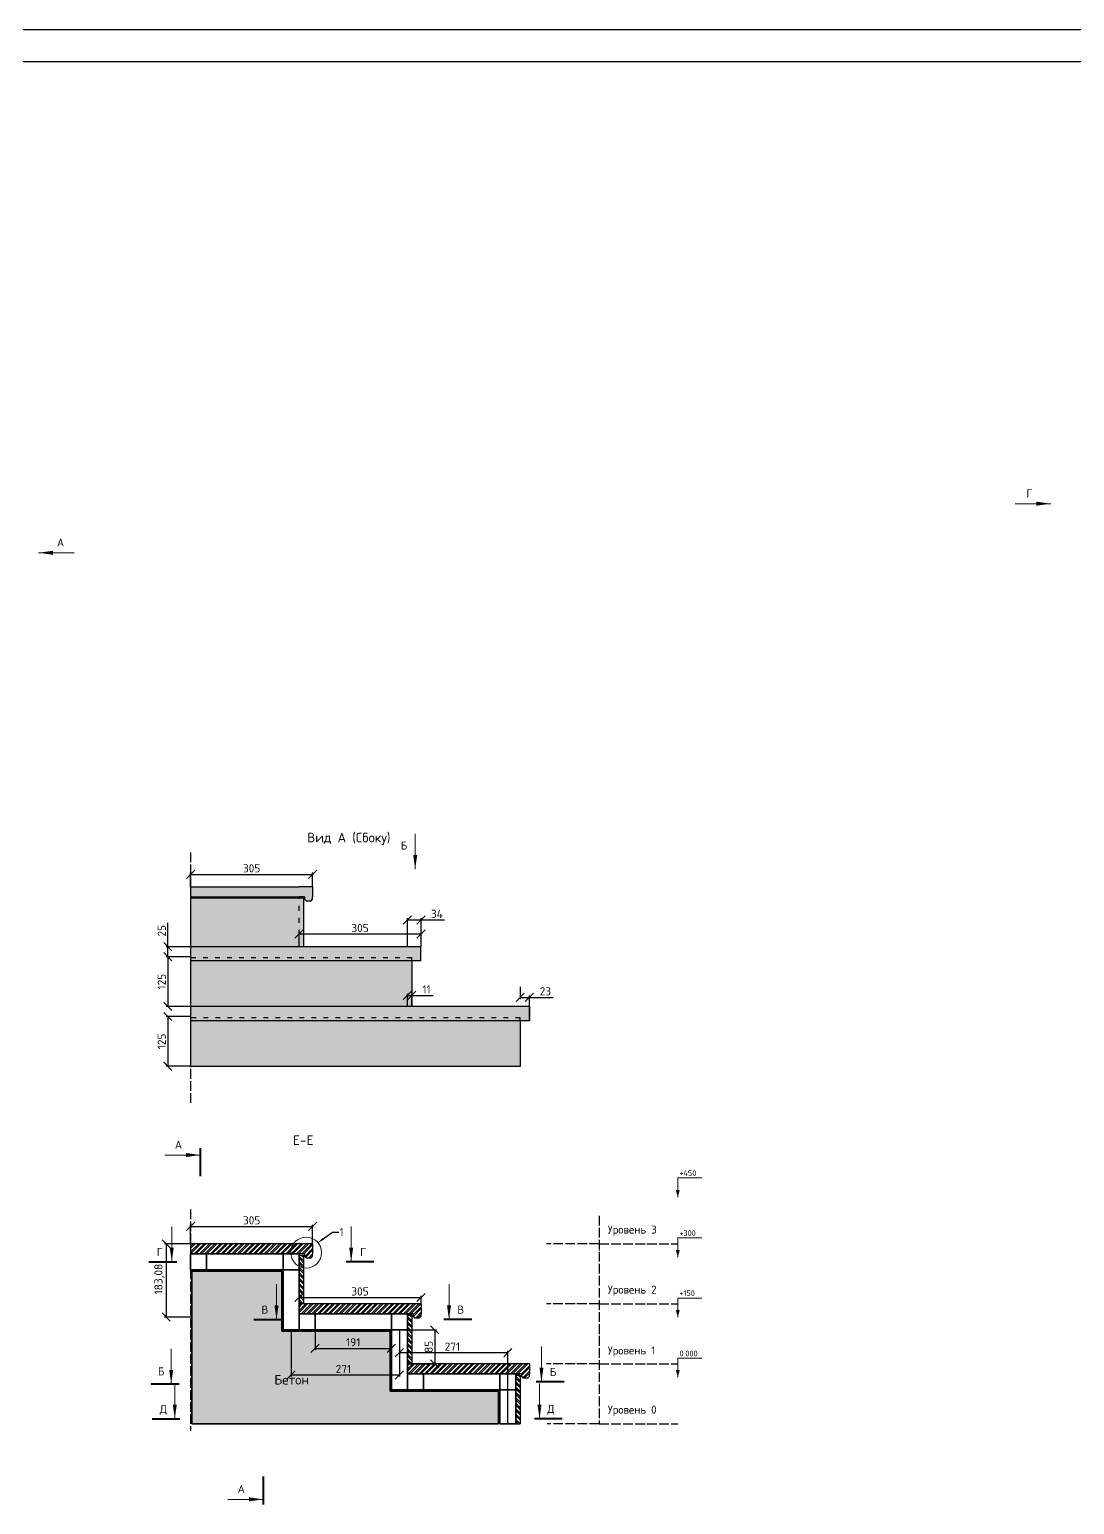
# Model space of a CAD drawing. Header units: millimetres. Extents: x 63961 to 279437, y 165795 to 374915.
# Drawn here: x 160093 to 162706, y 184927 to 188613 of the extents above; entities that cross this region are included whole.
import ezdxf
from ezdxf import colors
from ezdxf.entities.mleader import LeaderData, LeaderLine
from ezdxf.math import Vec2, Vec3

# ---------------------------------------------------------------- set-up
doc = ezdxf.new("R2010")
doc.units = ezdxf.units.MM
doc.linetypes.add('ACAD_ISO03W100', pattern=[30, 12, -18])
doc.linetypes.add('ACAD_ISO04W100', pattern=[30, 24, -3, 0, -3])
for name, color, linetype, lineweight in [('Бетон', 7, 'Continuous', 35), ('Профиль 40x40', 220, 'Continuous', 35), ('Размеры', 150, 'Continuous', 0), ('Стойки 40x40', 7, 'Continuous', 35), ('Ступень СМ305', 52, 'Continuous', 30)]:
    doc.layers.add(name, color=color, linetype=linetype, lineweight=lineweight)
for name, color, linetype in [('Доска МПК 11х145х3000', 32, 'Continuous'), ('Доска невидимый', 32, 'ACAD_ISO03W100'), ('Заливка доски', 32, 'Continuous'), ('Заливка ступени', 52, 'Continuous'), ('Оси', 120, 'ACAD_ISO04W100'), ('Рамка', 7, 'Continuous')]:
    doc.layers.add(name, color=color, linetype=linetype)
doc.styles.get("Standard").update_dxf_attribs({"font": 'isocpeur.ttf'})
doc.dimstyles.new('Копия Аннотативный', dxfattribs={"dimscale": 0, "dimtxt": 20.5, "dimasz": 20.5, "dimexe": 4.25, "dimexo": 0.625, "dimgap": 4.625, "dimtad": 1, "dimtxsty": 'Standard', "dimblk": 'OBLIQUE', "dimcen": 20.5, "dimclrd": 256, "dimclrt": 256, "dimadec": 0, "dimazin": 0, "dimtfac": 1, "dimtmove": 0, "dimatfit": 3, "dimfxl": 1, "dimtfillclr": 4, "dimarcsym": 0})

# ---------------------------------------------------------------- blocks, each defined once
blk = doc.blocks.new('_Oblique')
at = {"color": 0, "linetype": 'ByBlock', "lineweight": -2}
blk.add_line((-0.5, -0.5), (0.5, 0.5), dxfattribs=at)
blk = doc.blocks.new('*D1411')
at = {"layer": 'Defpoints', "color": 0, "transparency": 16777216}
for p in [(161072.1, 186388.2), (161038.1, 186321.2), (161072.1, 186321.2)]:
    blk.add_point(p, dxfattribs=at)
at = {"layer": 'Размеры', "color": 0, "lineweight": -2, "transparency": 16777216}
for p, q in [((161038.1, 186321.8), (161038.1, 186392.5)), ((161072.1, 186321.8), (161072.1, 186392.5))]:
    blk.add_line(p, q, dxfattribs=at)
at = {"layer": 'Размеры', "lineweight": -2, "transparency": 16777216}
for p, q in [((161038.1, 186388.2), (161072.1, 186388.2)), ((161072.1, 186388.2), (161131.1, 186388.2))]:
    blk.add_line(p, q, dxfattribs=at)
at = {"layer": 'Размеры', "lineweight": -2, "transparency": 16777216, "xscale": 20.5, "yscale": 20.5, "zscale": 20.5, "rotation": 180}
blk.add_blockref('_Oblique', (161038.1, 186388.2), dxfattribs=at)
at = {"layer": 'Размеры', "lineweight": -2, "transparency": 16777216, "xscale": 20.5, "yscale": 20.5, "zscale": 20.5}
blk.add_blockref('_Oblique', (161072.1, 186388.2), dxfattribs=at)
at = {"layer": 'Размеры', "transparency": 16777216, "insert": (161111.8, 186403.3), "char_height": 20.5, "attachment_point": 5}
blk.add_mtext('34', dxfattribs=at)
blk = doc.blocks.new('*D1412')
at = {"layer": 'Defpoints', "color": 0, "transparency": 16777216}
for p in [(161049.1, 186199.5), (161038.1, 186172.5), (161049.1, 186172.5)]:
    blk.add_point(p, dxfattribs=at)
at = {"layer": 'Размеры', "color": 0, "lineweight": -2, "transparency": 16777216}
for p, q in [((161038.1, 186173.1), (161038.1, 186203.8)), ((161049.1, 186173.1), (161049.1, 186203.8))]:
    blk.add_line(p, q, dxfattribs=at)
at = {"layer": 'Размеры', "lineweight": -2, "transparency": 16777216}
for p, q in [((161038.1, 186199.5), (161049.1, 186199.5)), ((161049.1, 186199.5), (161102.3, 186199.5))]:
    blk.add_line(p, q, dxfattribs=at)
at = {"layer": 'Размеры', "lineweight": -2, "transparency": 16777216, "xscale": 20.5, "yscale": 20.5, "zscale": 20.5, "rotation": 180}
blk.add_blockref('_Oblique', (161038.1, 186199.5), dxfattribs=at)
at = {"layer": 'Размеры', "lineweight": -2, "transparency": 16777216, "xscale": 20.5, "yscale": 20.5, "zscale": 20.5}
blk.add_blockref('_Oblique', (161049.1, 186199.5), dxfattribs=at)
at = {"layer": 'Размеры', "transparency": 16777216, "insert": (161085.9, 186214.4), "char_height": 20.5, "attachment_point": 5}
blk.add_mtext('11', dxfattribs=at)
blk = doc.blocks.new('*D1413')
at = {"layer": 'Defpoints', "color": 0, "transparency": 16777216}
for p in [(160496.1, 186296.2), (160439, 186171.8), (160496.1, 186171.8)]:
    blk.add_point(p, dxfattribs=at)
at = {"layer": 'Размеры', "color": 0, "lineweight": -2, "transparency": 16777216}
for p, q in [((160495.4, 186296.2), (160434.8, 186296.2)), ((160495.4, 186171.8), (160434.8, 186171.8))]:
    blk.add_line(p, q, dxfattribs=at)
at = {"layer": 'Размеры', "lineweight": -2, "transparency": 16777216}
blk.add_line((160439, 186296.2), (160439, 186171.8), dxfattribs=at)
at = {"layer": 'Размеры', "lineweight": -2, "transparency": 16777216, "xscale": 20.5, "yscale": 20.5, "zscale": 20.5}
for p, rotation in [((160439, 186296.2), 90), ((160439, 186171.8), 270)]:
    blk.add_blockref('_Oblique', p, dxfattribs=dict(at, rotation=rotation))
at = {"layer": 'Размеры', "transparency": 16777216, "insert": (160423.9, 186234), "char_height": 20.5, "attachment_point": 5, "rotation": 90}
blk.add_mtext('125', dxfattribs=at)
blk = doc.blocks.new('*D1414')
at = {"layer": 'Defpoints', "color": 0, "transparency": 16777216}
for p in [(160496.1, 186146.8), (160439, 186022.3), (160496.1, 186022.3)]:
    blk.add_point(p, dxfattribs=at)
at = {"layer": 'Размеры', "color": 0, "lineweight": -2, "transparency": 16777216}
for p, q in [((160495.4, 186146.8), (160434.8, 186146.8)), ((160495.4, 186022.3), (160434.8, 186022.3))]:
    blk.add_line(p, q, dxfattribs=at)
at = {"layer": 'Размеры', "lineweight": -2, "transparency": 16777216}
blk.add_line((160439, 186146.8), (160439, 186022.3), dxfattribs=at)
at = {"layer": 'Размеры', "lineweight": -2, "transparency": 16777216, "xscale": 20.5, "yscale": 20.5, "zscale": 20.5}
for p, rotation in [((160439, 186146.8), 90), ((160439, 186022.3), 270)]:
    blk.add_blockref('_Oblique', p, dxfattribs=dict(at, rotation=rotation))
at = {"layer": 'Размеры', "transparency": 16777216, "insert": (160423.9, 186084.6), "char_height": 20.5, "attachment_point": 5, "rotation": 90}
blk.add_mtext('125', dxfattribs=at)
blk = doc.blocks.new('*D1415')
at = {"layer": 'Defpoints', "color": 0, "transparency": 16777216}
for p in [(160767.1, 186352.8), (160767.1, 186321.2), (161072.1, 186321.2)]:
    blk.add_point(p, dxfattribs=at)
at = {"layer": 'Размеры', "color": 0, "lineweight": -2, "transparency": 16777216}
for p, q in [((160767.1, 186321.8), (160767.1, 186357.1)), ((161072.1, 186321.8), (161072.1, 186357.1))]:
    blk.add_line(p, q, dxfattribs=at)
at = {"layer": 'Размеры', "lineweight": -2, "transparency": 16777216}
blk.add_line((161072.1, 186352.8), (160767.1, 186352.8), dxfattribs=at)
at = {"layer": 'Размеры', "lineweight": -2, "transparency": 16777216, "xscale": 20.5, "yscale": 20.5, "zscale": 20.5, "rotation": 180}
blk.add_blockref('_Oblique', (160767.1, 186352.8), dxfattribs=at)
at = {"layer": 'Размеры', "lineweight": -2, "transparency": 16777216, "xscale": 20.5, "yscale": 20.5, "zscale": 20.5}
blk.add_blockref('_Oblique', (161072.1, 186352.8), dxfattribs=at)
at = {"layer": 'Размеры', "transparency": 16777216, "insert": (160919.6, 186367.9), "char_height": 20.5, "attachment_point": 5}
blk.add_mtext('305', dxfattribs=at)
blk = doc.blocks.new('*D1416')
at = {"layer": 'Defpoints', "color": 0, "transparency": 16777216}
for p in [(161320.1, 186221.9), (161343.1, 186194.6), (161343.1, 186136.2)]:
    blk.add_point(p, dxfattribs=at)
at = {"layer": 'Размеры', "color": 0, "lineweight": -2, "transparency": 16777216}
for p, q in [((161320.1, 186221.3), (161320.1, 186190.4)), ((161343.1, 186136.8), (161343.1, 186198.9))]:
    blk.add_line(p, q, dxfattribs=at)
at = {"layer": 'Размеры', "lineweight": -2, "transparency": 16777216}
for p, q in [((161320.1, 186194.6), (161343.1, 186194.6)), ((161343.1, 186194.6), (161402.5, 186194.6))]:
    blk.add_line(p, q, dxfattribs=at)
at = {"layer": 'Размеры', "lineweight": -2, "transparency": 16777216, "xscale": 20.5, "yscale": 20.5, "zscale": 20.5, "rotation": 180}
blk.add_blockref('_Oblique', (161320.1, 186194.6), dxfattribs=at)
at = {"layer": 'Размеры', "lineweight": -2, "transparency": 16777216, "xscale": 20.5, "yscale": 20.5, "zscale": 20.5}
blk.add_blockref('_Oblique', (161343.1, 186194.6), dxfattribs=at)
at = {"layer": 'Размеры', "transparency": 16777216, "insert": (161383, 186209.7), "char_height": 20.5, "attachment_point": 5}
blk.add_mtext('23', dxfattribs=at)
blk = doc.blocks.new('*D1417')
at = {"layer": 'Defpoints', "color": 0, "transparency": 16777216}
for p in [(160439, 186321.2), (160496.1, 186321.2), (160439, 186296.2)]:
    blk.add_point(p, dxfattribs=at)
at = {"layer": 'Размеры', "lineweight": -2, "transparency": 16777216}
for p, q in [((160439, 186321.2), (160439, 186380.8)), ((160439, 186296.2), (160439, 186321.2))]:
    blk.add_line(p, q, dxfattribs=at)
at = {"layer": 'Размеры', "color": 0, "lineweight": -2, "transparency": 16777216}
for p, q in [((160495.4, 186321.2), (160434.8, 186321.2)), ((160439.7, 186296.2), (160443.3, 186296.2))]:
    blk.add_line(p, q, dxfattribs=at)
at = {"layer": 'Размеры', "lineweight": -2, "transparency": 16777216, "xscale": 20.5, "yscale": 20.5, "zscale": 20.5}
for p, rotation in [((160439, 186321.2), 90), ((160439, 186296.2), 270)]:
    blk.add_blockref('_Oblique', p, dxfattribs=dict(at, rotation=rotation))
at = {"layer": 'Размеры', "transparency": 16777216, "insert": (160423.9, 186361.2), "char_height": 20.5, "attachment_point": 5, "rotation": 90}
blk.add_mtext('25', dxfattribs=at)
blk = doc.blocks.new('*D1418')
at = {"layer": 'Defpoints', "color": 0, "transparency": 16777216}
for p in [(160801.1, 186502.1), (160496.1, 186471.2), (160801.1, 186471.2)]:
    blk.add_point(p, dxfattribs=at)
at = {"layer": 'Размеры', "color": 0, "lineweight": -2, "transparency": 16777216}
for p, q in [((160496.1, 186471.8), (160496.1, 186506.4)), ((160801.1, 186471.8), (160801.1, 186506.4))]:
    blk.add_line(p, q, dxfattribs=at)
at = {"layer": 'Размеры', "lineweight": -2, "transparency": 16777216}
blk.add_line((160496.1, 186502.1), (160801.1, 186502.1), dxfattribs=at)
at = {"layer": 'Размеры', "lineweight": -2, "transparency": 16777216, "xscale": 20.5, "yscale": 20.5, "zscale": 20.5, "rotation": 180}
blk.add_blockref('_Oblique', (160496.1, 186502.1), dxfattribs=at)
at = {"layer": 'Размеры', "lineweight": -2, "transparency": 16777216, "xscale": 20.5, "yscale": 20.5, "zscale": 20.5}
blk.add_blockref('_Oblique', (160801.1, 186502.1), dxfattribs=at)
at = {"layer": 'Размеры', "transparency": 16777216, "insert": (160648.6, 186517.2), "char_height": 20.5, "attachment_point": 5}
blk.add_mtext('305', dxfattribs=at)
blk = doc.blocks.new('Ступень из ДПК CM 305')
at = {"layer": 'Ступень СМ305'}
for p, q in [((103547.4, 186120.8), (103242.4, 186120.8)), ((103242.4, 186120.8), (103242.4, 186095.8)), ((103547.4, 186120.8), (103547.4, 186095.8)), ((103527.4, 186095.8), (103242.4, 186095.8)), ((103527.4, 186095.8), (103524.4, 186095.8)), ((103527.4, 186095.8), (103527.4, 186089.8)), ((103527.4, 186089.8), (103531.4, 186085.8)), ((103531.4, 186085.8), (103543.4, 186085.8)), ((103543.4, 186085.8), (103547.4, 186089.8)), ((103547.4, 186089.8), (103547.4, 186095.8))]:
    blk.add_line(p, q, dxfattribs=at)
blk = doc.blocks.new('*D1419')
at = {"layer": 'Defpoints', "color": 0, "transparency": 16777216}
for p in [(160496.1, 185578.8), (160434.9, 185395.7), (160496.1, 185395.7)]:
    blk.add_point(p, dxfattribs=at)
at = {"layer": 'Размеры', "color": 0, "lineweight": -2, "transparency": 16777216}
for p, q in [((160495.4, 185578.8), (160430.7, 185578.8)), ((160495.4, 185395.7), (160430.7, 185395.7))]:
    blk.add_line(p, q, dxfattribs=at)
at = {"layer": 'Размеры', "lineweight": -2, "transparency": 16777216}
blk.add_line((160434.9, 185578.8), (160434.9, 185395.7), dxfattribs=at)
at = {"layer": 'Размеры', "lineweight": -2, "transparency": 16777216, "xscale": 20.5, "yscale": 20.5, "zscale": 20.5}
for p, rotation in [((160434.9, 185578.8), 90), ((160434.9, 185395.7), 270)]:
    blk.add_blockref('_Oblique', p, dxfattribs=dict(at, rotation=rotation))
at = {"layer": 'Размеры', "transparency": 16777216, "insert": (160418, 185490.6), "char_height": 20.5, "attachment_point": 5, "rotation": 90}
blk.add_mtext('183,08', dxfattribs=at)
blk = doc.blocks.new('*D1420')
at = {"layer": 'Defpoints', "color": 0, "transparency": 16777216}
for p in [(160801.1, 185622.2), (160496.1, 185578.8), (160801.1, 185578.8)]:
    blk.add_point(p, dxfattribs=at)
at = {"layer": 'Размеры', "color": 0, "lineweight": -2, "transparency": 16777216}
for p, q in [((160496.1, 185579.4), (160496.1, 185626.4)), ((160801.1, 185579.4), (160801.1, 185626.4))]:
    blk.add_line(p, q, dxfattribs=at)
at = {"layer": 'Размеры', "lineweight": -2, "transparency": 16777216}
blk.add_line((160496.1, 185622.2), (160801.1, 185622.2), dxfattribs=at)
at = {"layer": 'Размеры', "lineweight": -2, "transparency": 16777216, "xscale": 20.5, "yscale": 20.5, "zscale": 20.5, "rotation": 180}
blk.add_blockref('_Oblique', (160496.1, 185622.2), dxfattribs=at)
at = {"layer": 'Размеры', "lineweight": -2, "transparency": 16777216, "xscale": 20.5, "yscale": 20.5, "zscale": 20.5}
blk.add_blockref('_Oblique', (160801.1, 185622.2), dxfattribs=at)
at = {"layer": 'Размеры', "transparency": 16777216, "insert": (160648.6, 185637.3), "char_height": 20.5, "attachment_point": 5}
blk.add_mtext('305', dxfattribs=at)
blk = doc.blocks.new('*D1421')
at = {"layer": 'Defpoints', "color": 0, "transparency": 16777216}
for p in [(160767.1, 185428.8), (161072.1, 185444.6), (161072.1, 185428.8)]:
    blk.add_point(p, dxfattribs=at)
at = {"layer": 'Размеры', "color": 0, "lineweight": -2, "transparency": 16777216}
for p, q in [((160767.1, 185429.4), (160767.1, 185448.9)), ((161072.1, 185429.4), (161072.1, 185448.9))]:
    blk.add_line(p, q, dxfattribs=at)
at = {"layer": 'Размеры', "lineweight": -2, "transparency": 16777216}
blk.add_line((160767.1, 185444.6), (161072.1, 185444.6), dxfattribs=at)
at = {"layer": 'Размеры', "lineweight": -2, "transparency": 16777216, "xscale": 20.5, "yscale": 20.5, "zscale": 20.5, "rotation": 180}
blk.add_blockref('_Oblique', (160767.1, 185444.6), dxfattribs=at)
at = {"layer": 'Размеры', "lineweight": -2, "transparency": 16777216, "xscale": 20.5, "yscale": 20.5, "zscale": 20.5}
blk.add_blockref('_Oblique', (161072.1, 185444.6), dxfattribs=at)
at = {"layer": 'Размеры', "transparency": 16777216, "insert": (160919.6, 185459.7), "char_height": 20.5, "attachment_point": 5}
blk.add_mtext('305', dxfattribs=at)
blk = doc.blocks.new('*D1422')
at = {"layer": 'Defpoints', "color": 0, "transparency": 16777216}
for p in [(161038.1, 185363.8), (161038.1, 185278.8), (161106.3, 185278.8)]:
    blk.add_point(p, dxfattribs=at)
at = {"layer": 'Размеры', "color": 0, "lineweight": -2, "transparency": 16777216}
for p, q in [((161038.7, 185363.8), (161110.5, 185363.8)), ((161038.7, 185278.8), (161110.5, 185278.8))]:
    blk.add_line(p, q, dxfattribs=at)
at = {"layer": 'Размеры', "lineweight": -2, "transparency": 16777216}
blk.add_line((161106.3, 185363.8), (161106.3, 185278.8), dxfattribs=at)
at = {"layer": 'Размеры', "lineweight": -2, "transparency": 16777216, "xscale": 20.5, "yscale": 20.5, "zscale": 20.5}
for p, rotation in [((161106.3, 185363.8), 90), ((161106.3, 185278.8), 270)]:
    blk.add_blockref('_Oblique', p, dxfattribs=dict(at, rotation=rotation))
at = {"layer": 'Размеры', "transparency": 16777216, "insert": (161091.2, 185321.3), "char_height": 20.5, "attachment_point": 5, "rotation": 90}
blk.add_mtext('85', dxfattribs=at)
blk = doc.blocks.new('*D1423')
at = {"layer": 'Defpoints', "color": 0, "transparency": 16777216}
for p in [(160807.1, 185363.8), (160998.1, 185363.8), (160998.1, 185317.5)]:
    blk.add_point(p, dxfattribs=at)
at = {"layer": 'Размеры', "color": 0, "lineweight": -2, "transparency": 16777216}
for p, q in [((160807.1, 185363.1), (160807.1, 185313.2)), ((160998.1, 185363.1), (160998.1, 185313.2))]:
    blk.add_line(p, q, dxfattribs=at)
at = {"layer": 'Размеры', "lineweight": -2, "transparency": 16777216}
blk.add_line((160807.1, 185317.5), (160998.1, 185317.5), dxfattribs=at)
at = {"layer": 'Размеры', "lineweight": -2, "transparency": 16777216, "xscale": 20.5, "yscale": 20.5, "zscale": 20.5, "rotation": 180}
blk.add_blockref('_Oblique', (160807.1, 185317.5), dxfattribs=at)
at = {"layer": 'Размеры', "lineweight": -2, "transparency": 16777216, "xscale": 20.5, "yscale": 20.5, "zscale": 20.5}
blk.add_blockref('_Oblique', (160998.1, 185317.5), dxfattribs=at)
at = {"layer": 'Размеры', "transparency": 16777216, "insert": (160902.6, 185332.6), "char_height": 20.5, "attachment_point": 5}
blk.add_mtext('191', dxfattribs=at)
blk = doc.blocks.new('*D1395')
at = {"layer": 'Defpoints', "color": 0, "transparency": 16777216}
for p in [(160747.1, 185363.8), (161018.1, 185363.8), (161018.1, 185251)]:
    blk.add_point(p, dxfattribs=at)
at = {"layer": 'Размеры', "color": 0, "lineweight": -2, "transparency": 16777216}
for p, q in [((160747.1, 185363.1), (160747.1, 185246.8)), ((161018.1, 185363.1), (161018.1, 185246.8))]:
    blk.add_line(p, q, dxfattribs=at)
at = {"layer": 'Размеры', "lineweight": -2, "transparency": 16777216}
blk.add_line((160747.1, 185251), (161018.1, 185251), dxfattribs=at)
at = {"layer": 'Размеры', "lineweight": -2, "transparency": 16777216, "xscale": 20.5, "yscale": 20.5, "zscale": 20.5, "rotation": 180}
blk.add_blockref('_Oblique', (160747.1, 185251), dxfattribs=at)
at = {"layer": 'Размеры', "lineweight": -2, "transparency": 16777216, "xscale": 20.5, "yscale": 20.5, "zscale": 20.5}
blk.add_blockref('_Oblique', (161018.1, 185251), dxfattribs=at)
at = {"layer": 'Размеры', "transparency": 16777216, "insert": (160878, 185265.9), "char_height": 20.5, "attachment_point": 5}
blk.add_mtext('271', dxfattribs=at)
blk = doc.blocks.new('*D1396')
at = {"layer": 'Defpoints', "color": 0, "transparency": 16777216}
for p in [(161018.1, 185363.8), (161289.1, 185306.9), (161289.1, 185128.8)]:
    blk.add_point(p, dxfattribs=at)
at = {"layer": 'Размеры', "color": 0, "lineweight": -2, "transparency": 16777216}
for p, q in [((161018.1, 185363.1), (161018.1, 185302.6)), ((161289.1, 185129.5), (161289.1, 185311.1))]:
    blk.add_line(p, q, dxfattribs=at)
at = {"layer": 'Размеры', "lineweight": -2, "transparency": 16777216}
blk.add_line((161018.1, 185306.9), (161289.1, 185306.9), dxfattribs=at)
at = {"layer": 'Размеры', "lineweight": -2, "transparency": 16777216, "xscale": 20.5, "yscale": 20.5, "zscale": 20.5, "rotation": 180}
blk.add_blockref('_Oblique', (161018.1, 185306.9), dxfattribs=at)
at = {"layer": 'Размеры', "lineweight": -2, "transparency": 16777216, "xscale": 20.5, "yscale": 20.5, "zscale": 20.5}
blk.add_blockref('_Oblique', (161289.1, 185306.9), dxfattribs=at)
at = {"layer": 'Размеры', "transparency": 16777216, "insert": (161150.5, 185321.8), "char_height": 20.5, "attachment_point": 5}
blk.add_mtext('271', dxfattribs=at)
blk = doc.blocks.new('Носик')
at = {"layer": 'Ступень СМ305'}
for p, q in [((141436.5, 185428.8), (141402.5, 185428.8)), ((141436.5, 185428.8), (141436.5, 185403.8)), ((141416.5, 185403.8), (141402.5, 185403.8)), ((141416.5, 185403.8), (141402.5, 185403.8)), ((141416.5, 185403.8), (141416.5, 185397.8)), ((141416.5, 185397.8), (141420.5, 185393.8)), ((141420.5, 185393.8), (141432.5, 185393.8)), ((141432.5, 185393.8), (141436.5, 185397.8)), ((141436.5, 185397.8), (141436.5, 185403.8))]:
    blk.add_line(p, q, dxfattribs=at)

msp = doc.modelspace()

# ---------------------------------------------------------------- hatches: boundary and pattern name
at = {"layer": 'Заливка доски'}
h = msp.add_hatch(dxfattribs=at)
h.set_pattern_fill('ANSI32', color=256, angle=90)
h.set_pattern_definition([(135, (18265.366, 0), (-6.7351921, -6.7351921), []), (135, (18265.366, 4.49), (-6.7351921, -6.7351921), [])])
h.paths.add_polyline_path([(160778.062, 185550.765), (160767.062, 185550.765), (160767.062, 185513.617), (160767.062, 185428.764), (160778.062, 185428.764)])
h.paths.add_polyline_path([(161049.062, 185400.764), (161038.062, 185400.764), (161038.062, 185363.764), (161038.062, 185278.765), (161049.062, 185278.765)])
h.paths.add_polyline_path([(161320.062, 185250.763), (161309.062, 185250.763), (161309.062, 185213.763), (161309.062, 185128.762), (161320.062, 185128.762)])
at = {"layer": 'Заливка ступени', "true_color": 0xf8f6b0}
h = msp.add_hatch(color=51, dxfattribs=at)
h.dxf.hatch_style = 1
h.paths.add_polyline_path([(160801.062, 186471.154), (160767.062, 186471.154), (160496.062, 186471.156), (160496.062, 186446.156), (160767.062, 186446.156), (160781.062, 186446.156), (160781.062, 186440.154), (160785.062, 186436.154), (160797.062, 186436.154), (160801.062, 186440.154), (160801.062, 186446.154)])
h.paths.add_polyline_path([(161072.062, 186321.156), (160496.062, 186321.156), (160496.062, 186286.156), (161072.062, 186286.156)])
h.paths.add_polyline_path([(161343.062, 186171.839), (160496.062, 186171.839), (160496.062, 186136.156), (161343.062, 186136.156)])
at = {"layer": 'Заливка ступени', "true_color": 0xfff5e1}
h = msp.add_hatch(color=7, dxfattribs=at)
h.dxf.hatch_style = 1
h.paths.add_polyline_path([(161320.062, 186136.156), (160496.062, 186136.156), (160496.062, 186022.265), (161320.062, 186021.838)])
h.paths.add_polyline_path([(161049.062, 186286.156), (160496.062, 186286.156), (160496.062, 186171.839), (161049.062, 186171.839)])
h.paths.add_polyline_path([(160778.062, 186443.156), (160496.062, 186443.156), (160496.062, 186436.156), (160496.062, 186321.156), (160778.062, 186321.156)])
at = {"layer": 'Заливка ступени'}
h = msp.add_hatch(dxfattribs=at)
h.set_pattern_fill('ANSI32', color=256, angle=180)
h.set_pattern_definition([(225, (62015.129, 14750.3735), (6.7351921, -6.7351921), []), (225, (62010.639, 14750.3735), (6.7351921, -6.7351921), [])])
h.paths.add_polyline_path([(160801.062, 185578.765), (160496.062, 185578.765), (160496.062, 185553.765), (160781.062, 185553.765), (160781.062, 185547.765), (160785.062, 185543.765), (160797.062, 185543.765), (160801.062, 185547.765), (160801.062, 185553.765)])
h.paths.add_polyline_path([(161072.062, 185428.764), (160767.062, 185428.764), (160767.062, 185403.764), (161052.062, 185403.764), (161052.062, 185397.764), (161056.062, 185393.764), (161068.062, 185393.764), (161072.062, 185397.764), (161072.062, 185403.764)])
h.paths.add_polyline_path([(161343.062, 185278.763), (161038.062, 185278.763), (161038.062, 185253.763), (161323.062, 185253.763), (161323.062, 185247.763), (161327.062, 185243.763), (161339.062, 185243.763), (161343.062, 185247.763), (161343.062, 185253.763)])
at = {"layer": 'Заливка ступени', "true_color": 0xc7c8ca, "transparency": 33554559}
h = msp.add_hatch(color=9, dxfattribs=at)
h.dxf.hatch_style = 1
h.paths.add_polyline_path([(160724.062, 185510.617), (160499.062, 185510.617), (160499.062, 185128.997), (161266.062, 185128.997), (161266.062, 185210.763), (160995.062, 185210.763), (160995.062, 185360.764), (160724.062, 185360.764)])
h.paths.add_polyline_path([(160880.012, 185309.008), (160925.112, 185309.008), (160925.112, 185358.208), (160880.012, 185358.208)], flags=24)
h.paths.add_polyline_path([(160853.426, 185242.346), (160902.626, 185242.346), (160902.626, 185291.546), (160853.426, 185291.546)], flags=24)
h.paths.add_polyline_path([(160697.052, 185211.454), (160800.252, 185211.454), (160800.252, 185269.054), (160697.052, 185269.054)], flags=24)
h.paths.add_polyline_path([(160666.348, 185391.186), (160692.348, 185391.186), (160692.348, 185439.186), (160666.348, 185439.186)], flags=24)

# ---------------------------------------------------------------- linework, layer by layer
at = {"layer": 'Бетон'}
for p, q in [((160499.062, 185510.617), (160724.062, 185510.617)), ((160499.062, 185510.617), (160499.062, 185128.997)), ((160724.062, 185510.617), (160724.062, 185360.764)), ((160724.062, 185360.764), (160995.062, 185360.764)), ((160995.062, 185360.764), (160995.062, 185210.763)), ((160995.062, 185210.763), (161266.062, 185210.763)), ((161266.062, 185210.763), (161266.062, 185128.997))]:
    msp.add_line(p, q, dxfattribs=at)
at = {"layer": 'Доска МПК 11х145х3000'}
for p, q in [((160496.062, 186471.156), (160496.062, 186022.265)), ((160496.062, 186443.156), (160778.062, 186443.156)), ((160778.062, 186443.156), (160778.062, 186321.156)), ((161049.062, 186286.156), (161049.062, 186171.839)), ((161320.062, 186136.156), (161320.062, 186021.838)), ((161320.062, 186021.838), (160496.062, 186022.265)), ((160767.062, 185553.765), (160767.062, 185428.764)), ((160767.062, 185550.765), (160778.062, 185550.765)), ((160778.062, 185550.765), (160778.062, 185428.764)), ((160778.062, 185428.764), (160767.062, 185428.764)), ((161038.062, 185403.764), (161038.062, 185278.765)), ((161038.062, 185403.764), (161049.062, 185403.764)), ((161038.062, 185400.764), (161049.062, 185400.764)), ((161049.062, 185400.764), (161049.062, 185278.763)), ((161049.062, 185278.765), (161038.062, 185278.765)), ((161309.062, 185253.763), (161309.062, 185128.764)), ((161309.062, 185253.763), (161320.062, 185253.763)), ((161309.062, 185250.763), (161320.062, 185250.763)), ((161320.062, 185250.763), (161320.062, 185128.762)), ((161309.062, 185128.762), (161320.062, 185128.762))]:
    msp.add_line(p, q, dxfattribs=at)
at = {"layer": 'Доска невидимый'}
for p, q in [((160767.062, 186321.156), (160767.062, 186443.156)), ((161049.064, 186293.561), (160496.064, 186293.155)), ((161049.062, 186286.156), (161049.062, 186293.561)), ((161320.062, 186143.837), (160496.062, 186143.837)), ((161320.062, 186136.155), (161320.062, 186143.837))]:
    msp.add_line(p, q, dxfattribs=at)
at = {"layer": 'Оси'}
for p, q in [((160496.062, 186556.902), (160496.062, 185930.063)), ((160496.062, 185664.512), (160496.062, 185111.002)), ((161517.311, 185648.816), (161517.311, 185128.764)), ((161517.311, 185578.766), (161385.829, 185578.766)), ((161517.311, 185578.766), (161714.175, 185578.766)), ((161516.782, 185428.764), (161385.829, 185428.764)), ((161517.311, 185428.764), (161714.175, 185428.764)), ((161516.782, 185278.763), (161385.829, 185278.829)), ((161517.311, 185278.766), (161714.175, 185278.766)), ((161517.311, 185128.764), (161387.528, 185128.83)), ((161517.311, 185128.764), (161714.175, 185128.764))]:
    msp.add_line(p, q, dxfattribs=at)
at = {"layer": 'Профиль 40x40'}
for p, q in [((160767.062, 185553.765), (160496.062, 185553.765)), ((160496.062, 185553.765), (160496.062, 185513.617)), ((160767.062, 185553.765), (160767.062, 185513.617)), ((160767.062, 185513.617), (160496.062, 185513.617)), ((161038.062, 185403.764), (160767.062, 185403.764)), ((160767.062, 185363.764), (161038.062, 185363.764)), ((161309.062, 185253.763), (161038.062, 185253.763)), ((161078.062, 185253.763), (161078.062, 185213.763)), ((161038.062, 185213.763), (161309.062, 185213.763))]:
    msp.add_line(p, q, dxfattribs=at)
for points in [[(160496.062, 185513.617), (160536.062, 185513.617), (160536.062, 185553.765), (160496.062, 185553.765)], [(160727.062, 185513.617), (160767.062, 185513.617), (160767.062, 185553.765), (160727.062, 185553.765)], [(160767.062, 185363.764), (160807.062, 185363.764), (160807.062, 185403.764), (160767.062, 185403.764)], [(160998.062, 185363.764), (161038.062, 185363.764), (161038.062, 185403.764), (160998.062, 185403.764)], [(161269.062, 185213.763), (161309.062, 185213.763), (161309.062, 185253.763), (161269.062, 185253.763)]]:
    msp.add_lwpolyline(points, close=True, dxfattribs=at)
at = {"layer": 'Размеры', "color": 2}
for p, q in [((162646.418, 187428.427), (162557.954, 187428.427)), ((160116.046, 187305.708), (160204.51, 187305.708)), ((161057.578, 186514.697), (161057.578, 186603.161)), ((160520.329, 185800.683), (160431.865, 185800.683)), ((160448.823, 185533.691), (160448.823, 185622.156)), ((160897.499, 185533.691), (160897.499, 185622.156)), ((160710.841, 185389.418), (160710.841, 185477.883)), ((161142.091, 185389.418), (161142.091, 185477.883)), ((160447.543, 185227.996), (160447.543, 185316.46)), ((161373.204, 185233.763), (161373.204, 185322.227)), ((160456.454, 185141.09), (160456.454, 185229.554)), ((161368.489, 185141.353), (161368.489, 185229.817)), ((160677.339, 184940.091), (160588.875, 184940.091))]:
    msp.add_line(p, q, dxfattribs=at)
at = {"layer": 'Размеры', "color": 2, "lineweight": 40}
for p, q in [((160520.329, 185817.996), (160520.329, 185748.193)), ((160391.881, 185533.691), (160461.684, 185533.691)), ((160954.441, 185533.691), (160884.638, 185533.691)), ((160653.899, 185389.418), (160723.702, 185389.418)), ((161199.033, 185389.418), (161129.23, 185389.418)), ((160467.464, 185227.996), (160397.661, 185227.996)), ((161430.146, 185233.763), (161360.343, 185233.763)), ((160399.511, 185141.09), (160469.314, 185141.09)), ((161425.431, 185141.353), (161355.628, 185141.353)), ((160677.339, 184997.033), (160677.339, 184927.23))]:
    msp.add_line(p, q, dxfattribs=at)
at = {"layer": 'Размеры'}
for p, q in [((161714.175, 185695.686), (161714.175, 185743.267)), ((161714.175, 185743.267), (161774.35, 185743.267)), ((161714.175, 185545.685), (161714.175, 185593.266)), ((161714.175, 185593.266), (161774.35, 185593.266)), ((161714.175, 185395.684), (161714.175, 185443.265)), ((161714.175, 185443.265), (161774.35, 185443.265)), ((161714.175, 185245.685), (161714.175, 185293.266)), ((161714.175, 185293.266), (161774.35, 185293.266))]:
    msp.add_line(p, q, dxfattribs=at)
at = {"layer": 'Размеры', "color": 2}
for points in [[(162646.418, 187428.427, 0, 10, 0), (162610.807, 187428.427, 10, 10, 0)], [(160116.046, 187305.708, 0, 10, 0), (160151.656, 187305.708, 10, 10, 0)], [(161057.578, 186514.697, 0, 10, 0), (161057.578, 186550.308, 10, 10, 0)], [(160520.329, 185800.683, 0, 10, 0), (160484.718, 185800.683, 10, 10, 0)], [(160448.823, 185533.691, 0, 10, 0), (160448.823, 185569.302, 10, 10, 0)], [(160897.499, 185533.691, 0, 10, 0), (160897.499, 185569.302, 10, 10, 0)], [(160710.841, 185389.418, 0, 10, 0), (160710.841, 185425.029, 10, 10, 0)], [(161142.091, 185389.418, 0, 10, 0), (161142.091, 185425.029, 10, 10, 0)], [(161373.204, 185233.763, 0, 10, 0), (161373.204, 185269.374, 10, 10, 0)], [(160447.543, 185227.996, 0, 10, 0), (160447.543, 185263.606, 10, 10, 0)], [(160456.454, 185141.09, 0, 10, 0), (160456.454, 185176.7, 10, 10, 0)], [(161368.489, 185141.353, 0, 10, 0), (161368.489, 185176.963, 10, 10, 0)], [(160677.339, 184940.091, 0, 10, 0), (160641.728, 184940.091, 10, 10, 0)]]:
    msp.add_lwpolyline(points, format="xyseb", dxfattribs=at)
at = {"layer": 'Размеры', "color": 2, "const_width": 5}
for points in [[(162646.418, 187428.427), (162646.418, 187428.427)], [(160116.046, 187305.708), (160116.046, 187305.708)], [(161057.578, 186514.697), (161057.578, 186514.697)], [(160520.329, 185808.789), (160520.329, 185808.789)], [(160448.823, 185533.691), (160448.823, 185533.691)], [(160897.499, 185533.691), (160897.499, 185533.691)], [(160710.841, 185389.418), (160710.841, 185389.418)], [(161142.091, 185389.418), (161142.091, 185389.418)], [(161373.204, 185233.763), (161373.204, 185233.763)], [(160484.564, 185227.996), (160484.564, 185227.996)], [(160456.454, 185141.09), (160456.454, 185141.09)], [(160523.579, 185121.054), (160523.579, 185121.054)], [(161529.694, 185141.09), (161529.694, 185141.09)]]:
    msp.add_lwpolyline(points, dxfattribs=at)
at = {"layer": 'Размеры'}
for points in [[(161714.175, 185695.686, 0, 10, 0), (161714.175, 185713.491, 10, 10, 0)], [(161714.175, 185545.685, 0, 10, 0), (161714.175, 185563.49, 10, 10, 0)], [(161714.175, 185395.684, 0, 10, 0), (161714.175, 185413.489, 10, 10, 0)], [(161714.175, 185245.685, 0, 10, 0), (161714.175, 185263.49, 10, 10, 0)]]:
    msp.add_lwpolyline(points, format="xyseb", dxfattribs=at)
msp.add_circle((160784.909, 185556.815), 38.578, dxfattribs=at)
at = {"layer": 'Рамка'}
for p, q in [((156060.856, 188613.48), (169516.856, 188613.48)), ((156380.856, 188533.48), (169436.856, 188533.48))]:
    msp.add_line(p, q, dxfattribs=at)
at = {"layer": 'Стойки 40x40'}
for p, q in [((161038.062, 185363.764), (160998.062, 185363.764)), ((161269.062, 185213.763), (161269.062, 185128.83)), ((161309.062, 185213.763), (161309.062, 185128.83)), ((161266.062, 185128.997), (160499.062, 185128.997)), ((161309.062, 185128.83), (161269.062, 185128.83))]:
    msp.add_line(p, q, dxfattribs=at)
for points in [[(160767.062, 185513.617), (160727.062, 185513.617), (160727.062, 185363.764), (160767.062, 185363.764)], [(161038.062, 185363.764), (160998.062, 185363.764), (160998.062, 185213.911), (161038.062, 185213.911)]]:
    msp.add_lwpolyline(points, close=True, dxfattribs=at)
at = {"layer": 'Ступень СМ305'}
for p, q in [((160496.062, 186471.156), (160496.062, 186436.156)), ((160496.062, 186471.156), (160767.062, 186471.154)), ((160496.062, 186446.156), (160767.062, 186446.156)), ((161072.062, 186321.156), (160496.062, 186321.156)), ((160496.062, 186321.156), (160496.062, 186286.156)), ((161072.062, 186286.156), (161072.062, 186321.156)), ((161072.062, 186286.156), (160496.062, 186286.156)), ((161343.062, 186171.839), (160496.062, 186171.839)), ((161343.062, 186171.839), (161343.062, 186136.156)), ((161343.062, 186136.156), (160496.062, 186136.156))]:
    msp.add_line(p, q, dxfattribs=at)

# ---------------------------------------------------------------- block references
for name, p in [('Носик', (19364.583, 1042.393)), ('Ступень из ДПК CM 305', (57253.688, -542.051)), ('Ступень из ДПК CM 305', (57524.688, -692.052)), ('Ступень из ДПК CM 305', (57795.688, -842.054))]:
    msp.add_blockref(name, p, dxfattribs=at)

# ---------------------------------------------------------------- texts
at = {"layer": 'Бетон', "insert": (160705.452, 185251.054), "char_height": 24, "attachment_point": 1}
msp.add_mtext_dynamic_manual_height_columns('{\\fISOCPEUR|b0|i0|c204|p34;Бетон}', width=100.62657, gutter_width=5235.303, heights=[0], dxfattribs=at)
at = {"layer": 'Оси'}
for s, p in [('Уровень 3', (161539.24, 185604.274)), ('Уровень 2', (161539.24, 185454.273)), ('Уровень 1', (161539.24, 185302.2)), ('Уровень 0', (161539.24, 185154.273))]:
    msp.add_text(s, height=20, dxfattribs=at).set_placement(p)
at = {"layer": 'Размеры', "color": 7}
for s, p in [('Вид A (Сбоку)', (160787.394, 186582.007)), ('Е-Е', (160751.767, 185825.701))]:
    msp.add_text(s, height=24, dxfattribs=at).set_placement(p)
at = {"layer": 'Размеры'}
for s, p in [('+450', (161718.046, 185748.39)), ('+300', (161718.046, 185598.389)), ('+150', (161718.046, 185448.388)), ('0.000', (161718.485, 185297.6))]:
    msp.add_text(s, height=14, dxfattribs=at).set_placement(p)
at = {"layer": 'Размеры', "color": 2, "char_height": 20}
for s, insert, attachment_point in [('Г', (162600.774, 187464.199), 3), ('А', (160161.69, 187341.479), 1), ('Б', (161037.729, 186584.084), 3), ('А', (160474.685, 185836.455), 3), ('Г', (160411.329, 185568.459), 1), ('Г', (160934.992, 185568.459), 3), ('В', (160673.348, 185424.186), 1), ('В', (161179.584, 185424.186), 3), ('Б', (160430.66, 185269.926), 3), ('Б', (161410.698, 185268.53), 3), ('Д', (160418.96, 185175.857), 1), ('Д', (161405.982, 185176.12), 3), ('А', (160631.695, 184975.862), 3)]:
    msp.add_mtext(s, dxfattribs=dict(at, insert=insert, attachment_point=attachment_point))

# ---------------------------------------------------------------- dimensions: what is measured, and where the dimension line sits
at = {"layer": 'Размеры'}
for base, p1, p2, picture, middle in [((160801.062, 186502.103), (160496.062, 186471.156), (160801.062, 186471.157), '*D1418', (160648.562, 186517.202)), ((161072.062, 186388.23), (161038.062, 186321.156), (161072.062, 186321.156), '*D1411', (161111.821, 186403.329)), ((160767.062, 186352.83), (161072.062, 186321.156), (160767.062, 186321.156), '*D1415', (160919.562, 186367.929)), ((161049.062, 186199.528), (161038.062, 186172.523), (161049.062, 186172.523), '*D1412', (161085.926, 186214.445)), ((161343.062, 186194.638), (161320.062, 186221.902), (161343.062, 186136.156), '*D1416', (161383.045, 186209.737)), ((160801.062, 185622.158), (160496.062, 185578.765), (160801.062, 185578.765), '*D1420', (160648.562, 185637.257)), ((161072.062, 185444.637), (160767.062, 185428.764), (161072.062, 185428.764), '*D1421', (160919.562, 185459.736)), ((160998.062, 185317.492), (160807.062, 185363.764), (160998.062, 185363.764), '*D1423', (160902.562, 185332.583))]:
    dim = msp.add_linear_dim(base=base, p1=p1, p2=p2, dimstyle='Копия Аннотативный', dxfattribs=at)
    dim.commit()
    dim.dimension.update_dxf_attribs({"geometry": picture, "text_midpoint": middle})
for base, p1, p2, picture, middle in [((160439.026, 186321.156), (160439.026, 186296.156), (160496.062, 186321.156), '*D1417', (160423.934, 186361.216)), ((161106.288, 185278.765), (161038.062, 185363.764), (161038.062, 185278.765), '*D1422', (161091.197, 185321.265))]:
    dim = msp.add_linear_dim(base=base, p1=p1, p2=p2, angle=90, dimstyle='Копия Аннотативный', dxfattribs=at)
    dim.commit()
    dim.dimension.update_dxf_attribs({"geometry": picture, "text_midpoint": middle})
for base, p1, p2, picture, middle in [((160439.026, 186171.839), (160496.062, 186296.156), (160496.062, 186171.839), '*D1413', (160423.934, 186233.997)), ((160439.026, 186022.265), (160496.062, 186146.838), (160496.062, 186022.265), '*D1414', (160423.934, 186084.552))]:
    dim = msp.add_linear_dim(base=base, p1=p1, p2=p2, angle=90, text='125', dimstyle='Копия Аннотативный', dxfattribs=at)
    dim.commit()
    dim.dimension.update_dxf_attribs({"geometry": picture, "text_midpoint": middle})
dim = msp.add_linear_dim(base=(160434.927, 185395.686), p1=(160496.062, 185578.765), p2=(160496.062, 185395.686), angle=90, dimstyle='Копия Аннотативный', dxfattribs=at)
dim.commit()
dim.dimension.update_dxf_attribs({"geometry": '*D1419', "text_midpoint": (160434.927, 185490.627), "dimtype": 160})
for base, p1, p2, picture, middle in [((161018.062, 185251.046), (160747.062, 185363.764), (161018.062, 185363.764), '*D1395', (160878.026, 185251.046)), ((161289.062, 185306.889), (161018.062, 185363.764), (161289.062, 185128.83), '*D1396', (161150.547, 185306.889))]:
    dim = msp.add_linear_dim(base=base, p1=p1, p2=p2, dimstyle='Копия Аннотативный', dxfattribs=at)
    dim.commit()
    dim.dimension.update_dxf_attribs({"geometry": picture, "text_midpoint": middle, "dimtype": 160})

# ---------------------------------------------------------------- leaders
ml = msp.add_multileader_mtext('Standard', dxfattribs=at)
ml.set_content('1', color=256)
ml.set_leader_properties()
ml.build(insert=Vec2(0, 0))
ml.multileader.update_dxf_attribs({"dogleg_length": 16, "arrow_head_size": 16})
ctx = ml.context
ctx.base_point, ctx.char_height, ctx.arrow_head_size, ctx.plane_origin = Vec3(160866.485, 185607.986), 20, 16, Vec3(160828.927, 185578.767)
notes = []
notes.append((ctx, [(0, (1, 1, 0), (160850.485, 185607.986), (1, 0), 16, [(0, [(160814.415, 185581.667)], 0, [])])]))
ctx.mtext.insert, ctx.mtext.flow_direction = Vec3(160868.485, 185617.986), 5
for ctx, leaders in notes:
    for number, flags, end, landing, length, lines in leaders:
        leader = LeaderData()
        leader.index, (leader.has_last_leader_line, leader.has_dogleg_vector, leader.attachment_direction) = number, flags
        leader.last_leader_point, leader.dogleg_vector, leader.dogleg_length = Vec3(end), Vec3(landing), length
        for number, points, colour, breaks in lines:
            line = LeaderLine()
            line.index, line.vertices, line.color, line.breaks = number, Vec3.list(points), colors.encode_raw_color(colour), breaks
            leader.lines.append(line)
        ctx.leaders.append(leader)

doc.saveas('drawing.dxf')
